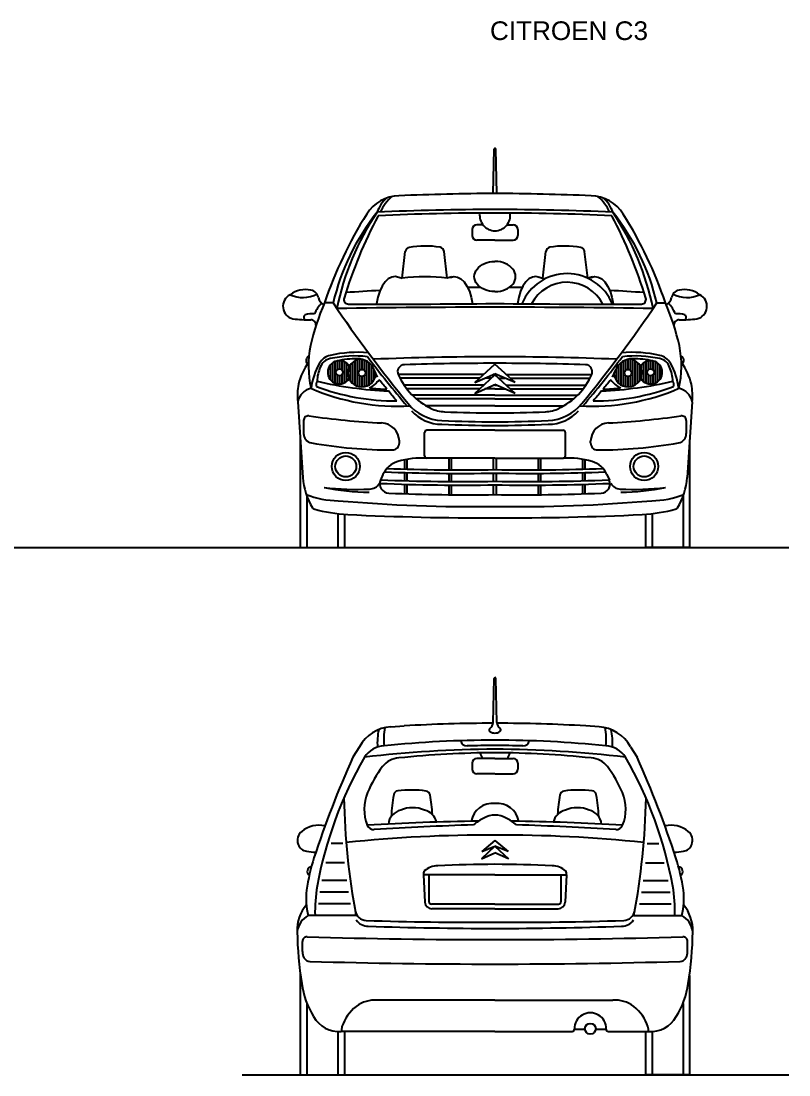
# Model space of a CAD drawing. Header units: millimetres. Extents: x 335 to 18837, y 383 to 11542.
# Drawn here: x 4916 to 8204, y 7029 to 11542 of the extents above; entities that cross this region are included whole.
import ezdxf

# ---------------------------------------------------------------- set-up
doc = ezdxf.new("R2010")
doc.units = ezdxf.units.MM
doc.layers.add('dwgmodels.com', color=30, linetype='Continuous')
doc.layers.add('txt', color=157, linetype='Continuous', lineweight=13)
doc.styles.get("Standard").update_dxf_attribs({"font": 'bgothm.ttf'})

msp = doc.modelspace()

# ---------------------------------------------------------------- linework, layer by layer
at = {"color": 18, "true_color": 0x000000}
for p, q in [((6937.6, 10804), (6941.5, 10993.3)), ((6952.4, 10804), (6948.5, 10993.3)), ((6893.4, 10669.3), (6867.3, 10669.3)), ((6996.6, 10669.3), (7022.8, 10669.3)), ((6847.3, 10649.3), (6847.3, 10624.3)), ((7042.8, 10649.3), (7042.8, 10624.3)), ((6945, 10604.3), (6867.3, 10604.3)), ((6945, 10604.3), (7022.8, 10604.3)), ((6547.2, 10440.4), (6560.9, 10555.2)), ((6740.8, 10440.6), (6726.8, 10555.9)), ((7149.3, 10440.6), (7163.3, 10555.9)), ((7342.9, 10440.4), (7329.1, 10555.2)), ((6526.9, 10446.8), (6547.2, 10440.4)), ((6760.6, 10446.8), (6740.8, 10440.6)), ((7129.5, 10446.8), (7158.8, 10437.6)), ((7363.2, 10446.8), (7342.9, 10440.4)), ((6251.7, 10334.8), (6215.2, 10336.1)), ((7638.4, 10334.8), (7674.8, 10336.1)), ((6238.7, 10067.9), (6238.7, 10007.9)), ((6248.7, 10077.9), (6248.7, 9997.9)), ((6258.7, 10083.7), (6258.7, 9992.1)), ((6268.7, 10086.9), (6268.7, 10049.1)), ((6278.7, 10087.9), (6278.7, 10052.9)), ((6288.7, 10086.9), (6288.7, 10049.1)), ((6298.7, 10083.7), (6298.7, 9992.1)), ((6308.7, 10077.9), (6308.7, 9997.9)), ((6318.7, 10067.9), (6318.7, 10055)), ((6325.4, 10068.7), (6325.4, 10002.4)), ((6335.4, 10080.3), (6335.4, 9990.8)), ((6345.4, 10087.5), (6345.4, 9983.6)), ((6355.4, 10092.1), (6355.4, 9979)), ((6365.4, 10094.7), (6365.4, 10046.7)), ((6375.4, 10093.8), (6375.4, 10050.5)), ((6385.4, 10090.6), (6385.4, 10046.7)), ((6395.4, 10085.8), (6395.4, 9979)), ((6405.4, 10079), (6405.4, 9983.6)), ((6415.4, 10069.3), (6415.4, 9990.8)), ((6859.2, 9993.6), (6945, 10073.2)), ((7030.9, 9993.6), (6945, 10073.2)), ((7474.6, 10069.3), (7474.6, 9990.8)), ((7484.6, 10079), (7484.6, 9983.6)), ((7494.6, 10085.8), (7494.6, 9979)), ((7504.6, 10090.6), (7504.6, 10046.7)), ((7514.6, 10093.8), (7514.6, 10050.5)), ((7524.6, 10094.7), (7524.6, 10046.7)), ((7534.6, 10092.1), (7534.6, 9979)), ((7544.6, 10087.5), (7544.6, 9983.6)), ((7554.6, 10080.3), (7554.6, 9990.8)), ((7564.6, 10068.7), (7564.6, 10002.4)), ((7571.4, 10067.9), (7571.4, 10055)), ((7581.4, 10077.9), (7581.4, 9997.9)), ((7591.4, 10083.7), (7591.4, 9992.1)), ((7601.4, 10086.9), (7601.4, 10049.1)), ((7611.4, 10087.9), (7611.4, 10052.9)), ((7621.4, 10086.9), (7621.4, 10049.1)), ((7631.4, 10083.7), (7631.4, 9992.1)), ((7641.4, 10077.9), (7641.4, 9997.9)), ((7651.4, 10067.9), (7651.4, 10007.9)), ((6268.7, 10026.7), (6268.7, 9988.9)), ((6278.7, 10022.9), (6278.7, 9987.9)), ((6288.7, 10026.7), (6288.7, 9988.9)), ((6365.4, 10024.3), (6365.4, 9976.4)), ((6375.4, 10020.5), (6375.4, 9975.5)), ((6385.4, 10024.3), (6385.4, 9976.4)), ((6425.4, 10054.5), (6425.4, 10002.4)), ((6441.4, 10016.9), (6427.9, 10049.2)), ((6896.5, 10028.2), (6530.6, 10028.2)), ((6859.2, 9993.6), (6945, 10032)), ((6859.2, 9947.9), (6945, 10027.5)), ((6945, 10028.2), (6936.6, 10028.2)), ((7030.9, 9993.6), (6945, 10032)), ((6945, 10028.2), (6953.5, 10028.2)), ((7030.9, 9947.9), (6945, 10027.5)), ((6993.6, 10028.2), (7359.4, 10028.2)), ((7448.7, 10016.9), (7462.1, 10049.2)), ((7464.6, 10054.5), (7464.6, 10002.4)), ((7504.6, 10024.3), (7504.6, 9976.4)), ((7514.6, 10020.5), (7514.6, 9975.5)), ((7524.6, 10024.3), (7524.6, 9976.4)), ((7601.4, 10026.7), (7601.4, 9988.9)), ((7611.4, 10022.9), (7611.4, 9987.9)), ((7621.4, 10026.7), (7621.4, 9988.9)), ((6318.7, 10016.1), (6318.7, 10007.9)), ((6880.3, 10013.2), (6537.8, 10013.2)), ((6897.2, 9983.2), (6555.6, 9983.2)), ((6859.2, 9947.9), (6945, 9986.3)), ((6929.6, 10013.2), (6903, 10013.2)), ((6945, 9983.2), (6938.2, 9983.2)), ((7030.9, 9947.9), (6945, 9986.3)), ((6945, 9983.2), (6951.9, 9983.2)), ((6960.5, 10013.2), (6987.1, 10013.2)), ((6992.8, 9983.2), (7334.5, 9983.2)), ((7009.8, 10013.2), (7352.2, 10013.2)), ((7571.4, 10016.1), (7571.4, 10007.9)), ((6880, 9967.2), (6567.2, 9967.2)), ((6945, 9940.2), (6591.2, 9940.2)), ((6945, 9967.2), (6902.3, 9967.2)), ((6945, 9967.2), (6987.8, 9967.2)), ((6945, 9940.2), (7298.9, 9940.2)), ((7010.1, 9967.2), (7322.8, 9967.2)), ((6100.7, 9911.9), (6122.4, 9588.1)), ((6945, 9924.2), (6608.5, 9924.2)), ((6945, 9894.2), (6651.1, 9894.2)), ((6945, 9924.2), (7281.5, 9924.2)), ((6945, 9894.2), (7238.9, 9894.2)), ((7789.4, 9911.9), (7767.7, 9588.1)), ((6125.7, 9831.6), (6125.7, 9775.4)), ((7764.3, 9831.6), (7764.3, 9775.4)), ((6111.5, 9750), (6111.5, 9288.2)), ((6643.7, 9680.4), (6643.7, 9779.7)), ((6945, 9789.7), (6653.7, 9789.7)), ((6945, 9789.7), (7236.4, 9789.7)), ((7246.4, 9680.4), (7246.4, 9779.7)), ((7778.5, 9750), (7778.5, 9288.2)), ((6535.6, 9736.2), (6535.5, 9742.7)), ((7354.5, 9736.2), (7354.6, 9742.7)), ((6558.9, 9623.7), (6558.9, 9663.2)), ((6568.9, 9623.4), (6568.9, 9665.2)), ((6944.6, 9670.4), (6653.7, 9670.4)), ((6748.9, 9620.2), (6748.9, 9670.4)), ((6758.9, 9620.1), (6758.9, 9670.4)), ((6938.9, 9621.1), (6938.9, 9670.4)), ((6945.5, 9670.4), (7236.4, 9670.4)), ((6951.2, 9621.1), (6951.2, 9670.4)), ((7131.2, 9620.1), (7131.2, 9670.4)), ((7141.2, 9620.2), (7141.2, 9670.4)), ((7321.2, 9623.4), (7321.2, 9665.2)), ((7331.2, 9623.7), (7331.2, 9663.2)), ((6465.5, 9599.8), (6455.3, 9576.6)), ((6558.8, 9573.7), (6558.8, 9608.7)), ((6568.8, 9573.4), (6568.8, 9608.4)), ((6748.8, 9570.2), (6748.8, 9605.2)), ((6758.8, 9570.1), (6758.8, 9605.1)), ((6938.8, 9571), (6938.8, 9606.1)), ((6951.3, 9571), (6951.2, 9606.1)), ((7131.3, 9570.1), (7131.2, 9605.1)), ((7141.3, 9570.2), (7141.2, 9605.2)), ((7321.3, 9573.4), (7321.2, 9608.4)), ((7331.3, 9573.7), (7331.2, 9608.7)), ((7424.6, 9599.8), (7434.8, 9576.6)), ((6558.7, 9518.1), (6558.8, 9558.7)), ((6568.7, 9517.7), (6568.8, 9558.4)), ((6748.7, 9514.2), (6748.8, 9555.2)), ((6758.7, 9514.2), (6758.8, 9555.1)), ((6938.7, 9514.2), (6938.8, 9556)), ((6951.3, 9514.2), (6951.3, 9556)), ((7131.3, 9514.2), (7131.3, 9555.1)), ((7141.3, 9514.2), (7141.3, 9555.2)), ((7321.3, 9517.7), (7321.3, 9558.4)), ((7331.3, 9518.1), (7331.3, 9558.7)), ((6139.5, 9507.2), (6139.5, 9288.2)), ((7750.5, 9507.2), (7750.5, 9288.2)), ((6272.1, 9431.2), (6272.1, 9288.2)), ((6300.1, 9431.2), (6300.1, 9288.2)), ((7589.9, 9431.2), (7589.9, 9288.2)), ((7617.9, 9431.2), (7617.9, 9288.2)), ((6111.5, 9288.2), (6300.1, 9288.2)), ((7778.5, 9288.2), (7589.9, 9288.2)), ((6937.6, 8537.8), (6941.5, 8727)), ((6952.4, 8537.8), (6948.5, 8727)), ((6499.2, 8520), (6556.2, 8523.5)), ((7390.9, 8520), (7333.9, 8523.5)), ((6364.8, 8434.8), (6336.7, 8389.4)), ((7525.2, 8434.8), (7553.4, 8389.4)), ((6846.9, 8363.7), (6846.9, 8338.7)), ((6945, 8383.7), (6866.9, 8383.7)), ((6945, 8383.7), (7023.1, 8383.7)), ((7043.1, 8363.7), (7043.1, 8338.7)), ((6944.7, 8318.7), (6866.9, 8318.7)), ((6945.4, 8318.7), (7023.1, 8318.7)), ((6945, 8032.9), (6889.2, 7985.9)), ((6945, 8032.9), (7000.9, 7985.9)), ((6293.2, 8020.5), (6243, 8020.5)), ((6945, 8008.7), (6887.7, 7955)), ((6889.2, 7985.9), (6945, 8008.7)), ((7000.9, 7985.9), (6945, 8008.7)), ((6945, 8008.7), (7002.3, 7955)), ((7596.9, 8020.5), (7647, 8020.5)), ((6887.7, 7955), (6945, 7980.8)), ((7002.3, 7955), (6945, 7980.8)), ((6301.1, 7938.1), (6220.5, 7938.1)), ((7589, 7938.1), (7669.5, 7938.1)), ((6310.5, 7861.6), (6203.5, 7861.6)), ((6945, 7885.9), (6639.1, 7885.9)), ((6639.1, 7885.9), (6644.8, 7769.4)), ((6662.5, 7885.9), (6662.5, 7770.9)), ((6945, 7885.9), (7251, 7885.9)), ((7227.6, 7885.9), (7227.6, 7770.9)), ((7251, 7885.9), (7245.3, 7769.4)), ((7579.6, 7861.6), (7686.6, 7861.6)), ((6317.7, 7811.6), (6194.8, 7811.6)), ((7572.4, 7811.6), (7695.3, 7811.6)), ((6325.7, 7761.6), (6190, 7761.6)), ((6945, 7760.9), (6672.5, 7760.9)), ((6945, 7740.9), (6674.7, 7740.9)), ((6945, 7760.9), (7217.6, 7760.9)), ((6945, 7740.9), (7215.3, 7740.9)), ((7564.3, 7761.6), (7700.1, 7761.6)), ((6349.8, 7711.9), (6145.5, 7711.9)), ((7540.2, 7711.9), (7744.6, 7711.9)), ((6120.3, 7557.6), (6120.3, 7600.8)), ((6120.3, 7587.6), (6120.3, 7590.5)), ((7769.8, 7557.6), (7769.8, 7600.8)), ((7769.8, 7587.6), (7769.8, 7590.5)), ((6111.5, 7460.4), (6111.5, 7029.2)), ((7778.5, 7455.4), (7778.5, 7029.2)), ((6139.5, 7336.4), (6139.5, 7029.2)), ((6945, 7349.5), (6440.4, 7349.5)), ((6945, 7349.5), (7449.7, 7349.5)), ((7750.5, 7334.7), (7750.5, 7029.2)), ((7285.3, 7225.3), (7330.3, 7225.3)), ((7376.2, 7225.3), (7421.2, 7225.3)), ((6272.1, 7215.1), (6272.1, 7029.2)), ((6945, 7215.3), (6286.8, 7215.3)), ((6300.1, 7215.3), (6300.1, 7029.2)), ((6945, 7215.3), (7275.3, 7215.3)), ((7431.2, 7215.3), (7603.3, 7215.3)), ((7589.9, 7215.3), (7589.9, 7029.2)), ((7617.9, 7215.1), (7617.9, 7029.2)), ((6111.5, 7029.2), (6300.1, 7029.2)), ((7778.5, 7029.2), (7589.9, 7029.2))]:
    msp.add_line(p, q, dxfattribs=at)
for centre, radius in [((6278.7, 10037.9), 15), ((6375.4, 10035.5), 15), ((7514.6, 10035.5), 15), ((7611.4, 10037.9), 15), ((6306.2, 9634.8), 60), ((6306.2, 9634.8), 45), ((7583.9, 9634.8), 60), ((7583.9, 9634.8), 45), ((7353.3, 7227), 23)]:
    msp.add_circle(centre, radius, dxfattribs=at)
for centre, radius, start, end in [((6945, 10993.2), 3.5, 90, 178.8229), ((6945, 10993.2), 3.5, 1.1771, 90), ((6539.5, 10624.4), 170, 92.0052, 147.7229), ((6637.6, 10638.3), 202.6, 131.2557, 155.0254), ((7172.7, -7459.8), 18265.3, 90.71409, 92.00522), ((6717.4, -7459.8), 18265.3, 87.99478, 89.28591), ((7350.6, 10624.4), 170, 32.2771, 87.9948), ((7252.4, 10638.3), 202.6, 24.9746, 48.7443), ((6579.1, 10674.3), 147.6, 132.2316, 160.6492), ((7311, 10674.3), 147.6, 19.3508, 47.7684), ((7892.8, 9769.7), 1770.6, 147.7229, 161.3426), ((7218.8, 10106.2), 993.7, 141.6172, 166.7021), ((7399.9, 10080.5), 1155.3, 146.1999, 168.4838), ((8192.3, 9778.8), 1979.3, 151.987, 163.0513), ((6931.5, 354.9), 10380, 89.92549, 92.71523), ((6931.5, 354.9), 10365, 89.92538, 92.69087), ((6945.7, 10710.1), 66.3, 171.6084, 269.3838), ((6958.5, 354.9), 10380, 87.28477, 90.07451), ((6958.5, 354.9), 10365, 87.30913, 90.07462), ((6944.3, 10710.1), 66.3, 270.6162, 8.3916), ((5697.7, 9778.8), 1979.3, 16.9487, 28.013), ((6671.3, 10106.2), 993.7, 13.2979, 38.3828), ((6490.2, 10080.5), 1155.3, 11.5162, 33.8001), ((5997.3, 9769.7), 1770.6, 18.6574, 32.2771), ((6867.3, 10649.3), 20, 90, 180), ((7022.8, 10649.3), 20, 0, 90), ((6867.3, 10624.3), 20, 180, 270), ((7022.8, 10624.3), 20, 270, 0), ((6580.8, 10552.9), 20, 100.4405, 173.1813), ((6645.7, 10200.6), 378.2, 80.1557, 100.4405), ((6706.9, 10553.5), 20, 6.9311, 80.1557), ((7183.1, 10553.5), 20, 99.8443, 173.0689), ((7244.4, 10200.6), 378.2, 79.5595, 99.8443), ((7309.3, 10552.9), 20, 6.8187, 79.5595), ((6644.7, 9707.9), 739, 82.5241, 97.578), ((7253.9, 10250.8), 209.6, 22.146, 157.3603), ((6133.5, 10281.2), 110.8, 77.8823, 126.6509), ((6151.4, 10352.4), 37.5, 5.8504, 81.7623), ((6933.6, 1384.2), 9017, 93.05371, 93.98902), ((6933.6, 1384.2), 9017, 90.31637, 90.66726), ((6956.5, 1384.2), 9017, 89.33274, 89.68363), ((7253.9, 10250.8), 172.6, 27.2497, 152.2566), ((6956.5, 1384.2), 9017, 86.01098, 86.94629), ((7738.7, 10352.4), 37.5, 98.2377, 174.1496), ((7756.6, 10281.2), 110.8, 53.3491, 102.1177), ((6092.8, 10320.6), 55.7, 117.2338, 256.5242), ((6123, 10496.8), 138.4, 246.2951, 295.5439), ((7171.3, 9923.3), 1041.4, 156.6491, 167.3099), ((6241.2, 10373.6), 55.3, 198.3432, 237.3617), ((11319.4, 13779.3), 6127.5, 214.20372, 219.22448), ((6318.1, 10350), 20, 163.0513, 269.8431), ((2570.7, 13779.3), 6127.5, 320.77552, 325.79628), ((7571.9, 10350), 20, 270.1569, 16.9487), ((6718.7, 9923.3), 1041.4, 12.6901, 23.3509), ((7648.9, 10373.6), 55.3, 302.6383, 341.6568), ((7767.1, 10496.8), 138.4, 244.4561, 293.7049), ((7797.2, 10320.6), 55.7, 283.4758, 62.7662), ((6312.2, 10229.2), 151.7, 136.2884, 157.1058), ((7023.6, -38579), 48896, 90.09202, 90.88562), ((6441.6, 55414.9), 45085.1, 269.84305, 270.63983), ((7448.5, 55414.9), 45085.1, 269.36017, 270.15695), ((6866.5, -38579), 48896, 89.11438, 89.90798), ((7577.8, 10229.2), 151.7, 22.8942, 43.7116), ((6152, 10965.6), 702.8, 264.1066, 270.3467), ((6137.3, 10273.4), 11.2, 114.7356, 247.9478), ((6162.8, 10198.2), 90.5, 83.8334, 109.4201), ((6155.9, 10239.9), 22.9, 356.419, 89.1573), ((7734.1, 10239.9), 22.9, 90.8427, 183.581), ((7727.3, 10198.2), 90.5, 70.5799, 96.1666), ((7738.1, 10965.6), 702.8, 269.6533, 275.8934), ((7752.7, 10273.4), 11.2, 292.0522, 65.2644), ((6581.1, 10064.9), 434.5, 168.4169, 192.6933), ((6254.6, 10042.3), 70, 102.6184, 150.6202), ((6358, 9580.4), 543.3, 85.232, 102.6184), ((7532.1, 9580.4), 543.3, 77.3816, 94.768), ((7635.5, 10042.3), 70, 29.3798, 77.3816), ((7309, 10064.9), 434.5, 347.3067, 11.5831), ((6361.3, 9925.6), 264.6, 144.1565, 166.6251), ((6152.4, 10089.1), 16.7, 103.6434, 236.0133), ((6453.5, 9930.3), 298.3, 150.6202, 172.5245), ((6251.9, 10038.9), 59, 102.8257, 158.4263), ((6278.7, 10037.9), 50, 29.9178, 327.2903), ((6345, 9612.4), 495.5, 83.7192, 102.3795), ((6356.7, 9664.3), 431.6, 90.1973, 101.6915), ((6375.4, 10035.5), 60, 96.5451, 356.1418), ((6357.4, 10019.3), 76.6, 22.9374, 91.6324), ((9705.4, 12582.8), 4131.6, 216.849, 220.6081), ((6964.6, -3230.3), 13335, 90.08418, 92.32262), ((6558, 10040.4), 30, 91.7549, 203.9505), ((6964.6, -3230.3), 13307, 90.08435, 91.75494), ((6925.4, -3230.3), 13335, 87.67738, 89.91582), ((6925.4, -3230.3), 13307, 88.24506, 89.91565), ((4184.6, 12582.8), 4131.6, 319.3919, 323.151), ((7332, 10040.4), 30, 336.0495, 88.2451), ((7514.6, 10035.5), 60, 183.8582, 83.4549), ((7532.7, 10019.3), 76.6, 88.3676, 157.0626), ((7545.1, 9612.4), 495.5, 77.6205, 96.2808), ((7533.4, 9664.3), 431.6, 78.3085, 89.8027), ((7611.4, 10037.9), 50, 212.7097, 150.0822), ((7638.2, 10038.9), 59, 21.5737, 77.1743), ((7436.6, 9930.3), 298.3, 7.4755, 29.3798), ((7737.7, 10089.1), 16.7, 303.9867, 76.3566), ((7528.8, 9925.6), 264.6, 13.3749, 35.8435), ((6356.8, 9992.1), 173.9, 156.7998, 177.4295), ((6797.2, 10146.7), 291.7, 203.9505, 244.359), ((7092.9, 10146.7), 291.7, 295.641, 336.0495), ((7533.2, 9992.1), 173.9, 2.5705, 23.2002), ((6353.6, 9938.6), 254.4, 169.0666, 186.0182), ((6212.5, 9984.4), 33.2, 152.2829, 193.0928), ((6521.5, 10896.2), 980.7, 249.6318, 270.1567), ((6560, 11615.6), 1659.1, 256.8676, 267.5367), ((6350.2, 10079.5), 123, 297.6128, 323.1381), ((-5929.4, -435.5), 16193.7, 39.96179, 40.14886), ((7368.6, 10896.2), 980.7, 269.8433, 290.3682), ((7330, 11615.6), 1659.1, 272.4633, 283.1324), ((19819.5, -435.5), 16193.7, 139.85114, 140.03821), ((7539.9, 10079.5), 123, 216.8619, 242.3872), ((7677.6, 9984.4), 33.2, 346.9072, 27.7171), ((7536.4, 9938.6), 254.4, 353.9818, 10.9334), ((6172.2, 9898.1), 72.8, 101.8987, 169.0618), ((6528.7, 10831.3), 938.6, 246.6791, 273.2324), ((6560, 11615.6), 1652.1, 264.6923, 267.3146), ((-5929.4, -435.5), 16193.7, 39.73262, 39.92818), ((7361.4, 10831.3), 938.6, 266.7676, 293.3209), ((19819.5, -435.5), 16193.7, 140.07182, 140.26738), ((7330, 11615.6), 1652.1, 272.6854, 275.3077), ((7717.9, 9898.1), 72.8, 10.9382, 78.1013), ((6727.2, 10031.4), 200, 219.3725, 267.3427), ((6735.9, 10018.9), 150, 244.359, 267.453), ((7154.2, 10018.9), 150, 272.547, 295.641), ((7162.9, 10031.4), 200, 272.6573, 320.6275), ((6145.7, 9831.6), 20, 81.7986, 180), ((6631, 13198.3), 3381.5, 261.7986, 267.0945), ((6714.8, 9984.1), 168.5, 220.9383, 270.7959), ((6948.9, 14807.3), 4943.1, 267.453, 269.9557), ((6941.2, 14807.3), 4943.1, 270.0443, 272.547), ((7175.2, 9984.1), 168.5, 269.2041, 319.0617), ((7259.1, 13198.3), 3381.5, 272.9055, 278.2014), ((7744.3, 9831.6), 20, 0, 98.2014), ((6455.5, 9741.2), 80, 1.0618, 87.0945), ((6948.9, 14807.3), 4997.1, 267.3427, 269.9562), ((6948.9, 14807.3), 4981.1, 267.3427, 269.9561), ((6941.2, 14807.3), 4981.1, 270.0439, 272.6573), ((6941.2, 14807.3), 4997.1, 270.0438, 272.6573), ((7434.6, 9741.2), 80, 92.9055, 178.9382), ((6165.7, 9775.4), 40, 180, 259.8323), ((6653.7, 9779.7), 10, 90, 180), ((7236.4, 9779.7), 10, 0, 90), ((7724.3, 9775.4), 40, 280.1677, 0), ((6500.4, 11641.3), 1935.7, 259.8323, 270.1576), ((6505.6, 9735.6), 30, 270.1576, 1.0618), ((7384.4, 9735.6), 30, 178.9382, 269.8424), ((7389.7, 11641.3), 1935.7, 269.8424, 280.1677), ((6634.2, 9300.4), 370.5, 86.9821, 106.5553), ((6653.7, 9680.4), 10, 180, 270), ((7236.4, 9680.4), 10, 270, 0), ((7255.9, 9300.4), 370.5, 73.4447, 93.0179), ((6557.1, 9559.7), 100, 106.5553, 156.3521), ((6806.3, 17922.8), 8302.8, 267.76459, 270.95724), ((7083.7, 17922.8), 8302.8, 269.04276, 272.23541), ((7333, 9559.7), 100, 23.6479, 73.4447), ((6407.1, 9606.1), 285.3, 183.6077, 211.4064), ((6491.9, 9560.5), 40, 156.3521, 267.6904), ((6806.3, 17922.8), 8352.8, 267.59374, 270.95151), ((6806.3, 17922.8), 8317.8, 267.69413, 270.95552), ((7083.7, 17922.8), 8317.8, 269.04448, 272.30587), ((7083.7, 17922.8), 8352.8, 269.04849, 272.40626), ((7398.1, 9560.5), 40, 272.3096, 23.6479), ((7483, 9606.1), 285.3, 328.5936, 356.3923), ((6421.6, 10559.1), 1034.8, 258.4348, 269.1243), ((6350.6, 10606.4), 1069.9, 262.6731, 273.0573), ((6407.1, 9588), 50, 270.6329, 329.3813), ((6806.3, 17922.8), 8367.8, 267.57298, 270.94981), ((7083.7, 17922.8), 8367.8, 269.05019, 272.42702), ((7483.8, 9588), 50, 210.5715, 266.8718), ((7539.5, 10606.4), 1069.9, 266.8718, 277.3269), ((7468.5, 10559.1), 1034.8, 270.8757, 281.5652), ((6277.5, 9866.3), 378.1, 248.1278, 269.4361), ((6860.2, 16251), 6788.3, 265.04454, 270.71624), ((6837.1, 18118), 8604.5, 267.69036, 270.71893), ((7053, 18118), 8604.5, 269.28107, 272.30964), ((7029.9, 16251), 6788.3, 269.28376, 274.95546), ((7612.5, 9866.3), 378.1, 270.5639, 291.8722), ((6172.2, 9462.6), 10, 211.4064, 254.1069), ((6347.3, 10077.8), 649.6, 254.1069, 267.0981), ((7542.7, 10077.8), 649.6, 272.9019, 285.8931), ((7717.9, 9462.6), 10, 285.8931, 328.5936), ((6921.2, 21897.4), 12483.1, 267.21393, 270.10935), ((6968.9, 21897.4), 12483.1, 269.89065, 272.78607), ((6945, 8727), 3.5, 90, 178.8229), ((6945, 8727), 3.5, 1.1771, 90), ((6931.5, 2462.9), 6072.2, 89.94475, 93.5433), ((6906.5, 8540.3), 31.3, 303.8049, 355.3587), ((6983.6, 8540.3), 31.3, 184.6413, 236.1951), ((6958.6, 2462.9), 6072.2, 86.4567, 90.05525), ((6509.4, 8355.4), 164.9, 93.5433, 151.2138), ((6727.4, 8449.3), 286.2, 168.1348, 183.3132), ((6732.8, 8465.9), 264.2, 168.9964, 185.9967), ((6928.5, 8506.8), 8.77, 121.6255, 236.5826), ((6944.9, 8530.9), 37.9, 235.8916, 270.1884), ((6945.2, 8530.9), 37.9, 269.8116, 304.1084), ((6961.6, 8506.8), 8.77, 303.4174, 58.3745), ((7380.7, 8355.4), 164.9, 28.7862, 86.4567), ((7157.3, 8465.9), 264.2, 354.0033, 11.0036), ((7162.7, 8449.3), 286.2, 356.6868, 11.8652), ((6945.7, 3800.3), 4662.3, 90.0078, 95.849), ((6824.2, 8464), 26, 188.207, 272.3997), ((6945.7, 3800.3), 4639.3, 90.0078, 91.4873), ((6944.4, 3800.3), 4662.3, 84.151, 89.9922), ((6944.4, 3800.3), 4639.3, 88.5127, 89.9922), ((7065.9, 8464), 26, 267.6003, 351.793), ((6476.3, 8330.1), 108.4, 93.0573, 146.8067), ((6986.6, 3103.6), 5320.6, 90.448, 96.4804), ((6971.9, 4115.9), 4293.2, 90.3592, 95.8667), ((6945.4, 8424.5), 66.3, 194.2459, 217.9084), ((6903.4, 3103.6), 5320.6, 83.5196, 89.552), ((6918.1, 4115.9), 4293.2, 84.1333, 89.6408), ((6944.7, 8424.5), 66.3, 322.0916, 345.7541), ((7413.7, 8330.1), 108.4, 33.1933, 86.9427), ((10013.4, 6719.3), 4038.2, 155.5703, 162.1302), ((7884.8, 7527.9), 1729.1, 150.1178, 169.6797), ((6889, 8029.8), 532.4, 143.0601, 156.9329), ((6537.9, 8293.1), 93.6, 92.9487, 142.7581), ((6866.9, 8363.7), 20, 90, 180), ((7023.1, 8363.7), 20, 0, 90), ((7352.1, 8293.1), 93.6, 37.2419, 87.0513), ((7001.1, 8029.8), 532.4, 23.0671, 36.9399), ((6005.2, 7527.9), 1729.1, 10.3203, 29.8822), ((3876.7, 6719.3), 4038.2, 17.8698, 24.4297), ((6866.9, 8338.7), 20, 180, 270), ((7023.1, 8338.7), 20, 270, 0), ((9354.1, 8274.1), 3056.4, 181.1013, 190.5995), ((6568.4, 8167.4), 183.6, 157.2435, 202.1457), ((7202.5, 8103.6), 702.5, 169.6897, 177.3502), ((6531, 8225.7), 20, 97.4858, 169.6897), ((6585.6, 7810.6), 438.7, 81.5278, 97.4858), ((6647.3, 8224.7), 20, 10.2249, 81.5278), ((5975.6, 8103.6), 702.5, 3.3362, 10.2249), ((7914.4, 8103.6), 702.5, 169.7751, 176.6638), ((7242.8, 8224.7), 20, 98.4722, 169.7751), ((7304.5, 7810.6), 438.7, 82.5142, 98.4722), ((7359, 8225.7), 20, 10.3103, 82.5142), ((6687.6, 8103.6), 702.5, 2.6498, 10.3103), ((7321.7, 8167.4), 183.6, 337.8543, 22.7565), ((4536, 8274.1), 3056.4, 349.4005, 358.8987), ((6592.4, 8044.8), 128.7, 66.6562, 113.3438), ((6934.1, 8099.8), 92, 83.1833, 170.4007), ((6956, 8099.8), 92, 9.5993, 96.8167), ((7297.7, 8044.8), 128.7, 66.6562, 113.3438), ((6556.1, 8096.5), 68.1, 102.52, 174.1168), ((6628.6, 8096.5), 68.1, 13.1941, 77.48), ((6982.4, 7954), 194.7, 115.9611, 131.4648), ((6945.4, 8045.7), 96.3, 90.2176, 120.072), ((6944.7, 8045.7), 96.3, 59.928, 89.7824), ((6907.7, 7954), 194.7, 48.5352, 64.0389), ((7261.4, 8096.5), 68.1, 102.52, 166.8059), ((7333.9, 8096.5), 68.1, 5.8832, 77.48), ((6190.9, 7983.5), 115, 76.9283, 129.6625), ((6955.1, -659.1), 8775, 90.53117, 93.63788), ((6426.1, 8109.5), 30, 202.1457, 273.7043), ((7233.6, -4363.1), 12468.7, 91.74722, 93.70433), ((6934.9, -659.1), 8775, 86.36212, 89.46883), ((6656.4, -4363.1), 12468.7, 86.29567, 88.25278), ((7463.9, 8109.5), 30, 266.2957, 337.8543), ((7699.2, 7983.5), 115, 50.3375, 103.0717), ((6147.5, 8034), 48.5, 128.3061, 201.3533), ((6903.7, 2390.3), 5665.6, 89.5819, 96.0364), ((6986.4, 2390.3), 5665.6, 83.9636, 90.4181), ((7742.5, 8034), 48.5, 338.6467, 51.6939), ((6143.8, 8030.5), 43.7, 198.808, 262.8941), ((7746.3, 8030.5), 43.7, 277.1059, 341.192), ((7026.5, 7688.9), 898, 162.5309, 171.6004), ((6183.2, 8259.5), 276.1, 260.6517, 268.939), ((7706.9, 8259.5), 276.1, 271.061, 279.3483), ((6863.5, 7688.9), 898, 8.3996, 17.4691), ((6161.1, 7900.5), 20, 96.473, 236.0448), ((6657.4, 7891.2), 19, 142.2187, 196.0752), ((6702.4, 7833.1), 92, 91.7311, 130.7435), ((7008.9, 431), 7500.4, 90.48751, 92.36289), ((6881.2, 431), 7500.4, 87.63711, 89.51249), ((7187.7, 7833.1), 92, 49.2565, 88.2689), ((7232.7, 7891.2), 19, 343.9248, 37.7813), ((7728.9, 7900.5), 20, 303.9552, 83.527), ((6414.6, 7784.4), 278.7, 172.6515, 195.0816), ((6781.6, 7730.7), 607.4, 169.8527, 181.7746), ((7108.4, 7730.7), 607.4, 358.2254, 10.1473), ((7475.5, 7784.4), 278.7, 344.9184, 7.3485), ((6674.7, 7770.9), 30, 182.7793, 270), ((6672.5, 7770.9), 10, 180, 270), ((7215.3, 7770.9), 30, 270, 357.2207), ((7217.6, 7770.9), 10, 270, 0), ((6270.3, 7647.4), 172.4, 140.5378, 181.7208), ((6395.4, 7740.7), 50, 190.2201, 268.1354), ((7494.7, 7740.7), 50, 271.8646, 349.7799), ((7619.8, 7647.4), 172.4, 358.2792, 39.4622), ((6187.2, 7632.4), 89.8, 117.7261, 173.7454), ((6400.4, 7725), 58.7, 213.1254, 272.1524), ((6863.1, 22108.4), 14425.3, 268.13541, 270.32535), ((7026.9, 22108.4), 14425.3, 269.67465, 271.86459), ((7489.7, 7725), 58.7, 267.8476, 326.8746), ((7702.8, 7632.4), 89.8, 6.2546, 62.2739), ((7626, 7664.4), 1528.1, 180.8314, 189.1887), ((6955.4, 23117.9), 15461.5, 267.9512, 269.96175), ((6934.7, 23117.9), 15461.5, 270.03825, 272.0488), ((6264.1, 7664.4), 1528.1, 350.8113, 359.1686), ((6140.3, 7600.8), 20, 88.2138, 180), ((6903.3, 32068.4), 24459.5, 268.21381, 270.0978), ((6986.8, 32068.4), 24459.5, 269.9022, 271.78619), ((7749.8, 7600.8), 20, 0, 91.7862), ((6175.6, 7557.5), 55.3, 179.8971, 208.4912), ((7714.5, 7557.5), 55.3, 331.5088, 0.1029), ((6153.3, 7545.4), 30, 208.4912, 268.2408), ((6903.3, 31963.5), 24459.5, 268.24081, 270.0978), ((6986.8, 31963.5), 24459.5, 269.9022, 271.75919), ((7736.7, 7545.4), 30, 271.7592, 331.5088), ((6478.5, 7470.4), 364.5, 187.8828, 211.718), ((7411.5, 7470.4), 364.5, 328.282, 352.1172), ((6468.7, 7175.9), 188.7, 128.9798, 161.4425), ((6431.2, 7215.1), 134.7, 86.0867, 127.0678), ((7458.9, 7215.1), 134.7, 52.9322, 93.9133), ((7421.4, 7175.9), 188.7, 18.5575, 51.0202), ((6277.4, 7339.9), 124.9, 209.3212, 274.3155), ((7353.3, 7227), 68, 358.777, 181.223), ((7612.7, 7339.9), 124.9, 265.6845, 330.6788), ((6431.6, 7204.3), 145.3, 167.4387, 175.6562), ((7275.3, 7225.3), 10, 270, 1.223), ((7431.2, 7225.3), 10, 178.777, 270), ((7458.5, 7204.3), 145.3, 4.3438, 12.5613)]:
    msp.add_arc(centre, radius, start, end, dxfattribs=at)
at = {"color": 18, "true_color": 0x000000, "extrusion": (0, 0, -1)}
for centre, major_axis, ratio, start_param, end_param in [((6944.5, 10447.9), (87.9, 0), 0.734694, 1.565048, 4.718137), ((6769.5, 10288.3), (0.9, 159.6), 0.517121, 6.077098, 7.575644), ((7372.1, 10288.3), (0.9, 159.6), 0.517121, 6.077098, 7.575644)]:
    msp.add_ellipse(centre, major_axis=major_axis, ratio=ratio, start_param=start_param, end_param=end_param, dxfattribs=at)
at = {"color": 18, "true_color": 0x000000}
for centre, major_axis, ratio, start_param, end_param in [((6945.5, 10447.9), (-87.9, 0), 0.734694, 1.565048, 4.718137), ((6517.9, 10288.3), (-0.9, 159.6), 0.517121, 6.077098, 7.575644), ((7120.5, 10288.3), (-0.9, 159.6), 0.517121, 6.077098, 7.575644)]:
    msp.add_ellipse(centre, major_axis=major_axis, ratio=ratio, start_param=start_param, end_param=end_param, dxfattribs=at)
at = {"layer": 'dwgmodels.com', "color": 18, "true_color": 0x000000}
for p, q in [((879.5, 9288.1), (8203.8, 9288.1)), ((5862.5, 7029.2), (8203.8, 7029.2))]:
    msp.add_line(p, q, dxfattribs=at)

# ---------------------------------------------------------------- texts
at = {"layer": 'txt', "color": 251, "insert": (7262.1, 11500.2), "char_height": 100, "width": 3345.496, "attachment_point": 5, "line_spacing_factor": 1.2}
msp.add_mtext('{\\fArial|b0|i0|c0|p34;\\H0.8x;CITROEN C3}', dxfattribs=at)

doc.saveas('drawing.dxf')
